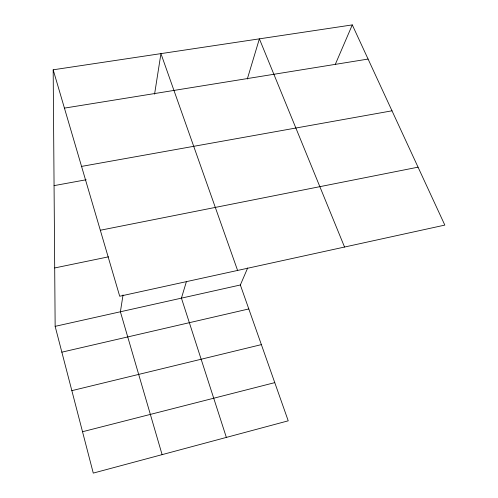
<?xml version="1.0" encoding="UTF-8"?>
<svg xmlns="http://www.w3.org/2000/svg" width="498" height="498" viewBox="0 0 498 498"><rect width="100%" height="100%" fill="white"/><g stroke="black" fill="none" stroke-linecap="round" stroke-linejoin="round"><path stroke-width="0.75" d="M123.043 294.909L120.392 311.773L162.105 454.643M154.573 94.166L160.941 53.622L237.596 270.439M186.308 281.924L181.434 298.14L226.36 437.412M247.307 79.014L259.383 38.844L344.548 247.039M53.174 69.801L119.707 296.235L444.826 225.096L352.291 24.9L53.174 69.801L55.147 326.346L93.269 473.1L288.23 420.822L240.353 284.981L247.68 267.961M335.372 64.211L352.291 24.9M82.519 431.735L274.765 382.632M71.849 390.644L261.369 344.616M61.852 352.167L248.801 308.947M55.147 326.346L240.353 284.981M54.699 267.955L108.496 256.837M100.316 230.244L418.052 167.172M54.064 185.636L86.179 179.753M81.56 166.407L392.001 110.811M64.435 108.122L368.084 59.069"/></g></svg>
